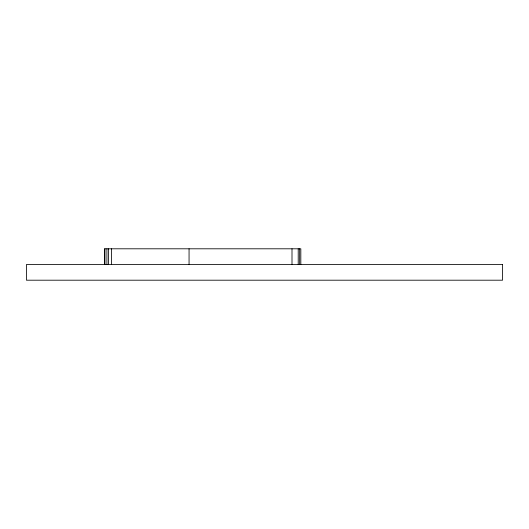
<?xml version="1.0" encoding="UTF-8"?>
<svg xmlns="http://www.w3.org/2000/svg" width="529" height="529" viewBox="0 0 529 529"><rect width="100%" height="100%" fill="white"/><g stroke="black" fill="none" stroke-linecap="round" stroke-linejoin="round"><path stroke-width="0.79" d="M300.822 264.5L300.822 248.802L104.398 248.802L104.398 264.5M299.659 248.802L299.659 264.5M298.211 248.802L298.211 264.5M292.001 248.802L292.001 264.5M189.058 248.802L189.058 264.5M111.46 248.802L111.46 264.5M108.471 248.802L108.471 264.5M106.918 248.802L106.918 264.5M104.96 248.802L104.96 264.5M502.55 264.5L26.45 264.5L26.45 280.198L502.55 280.198L502.55 264.5"/></g></svg>
